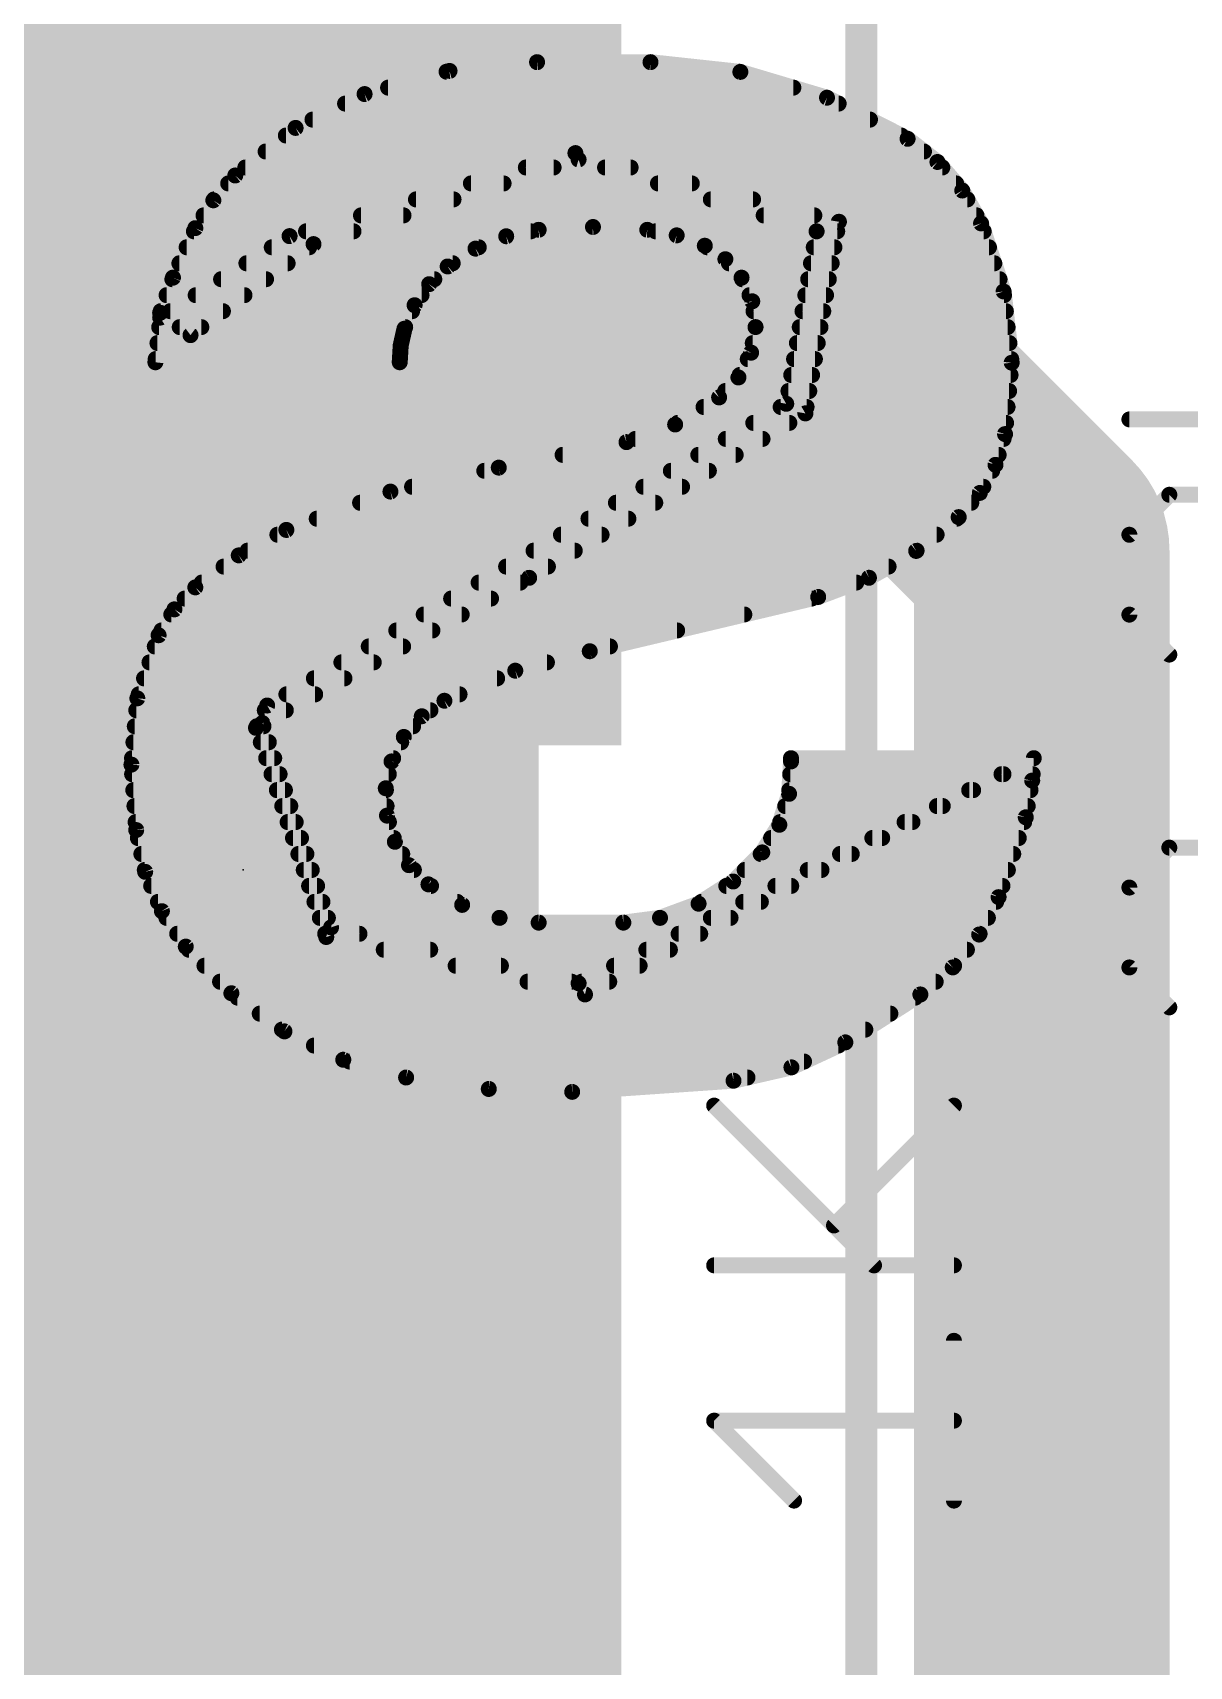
# Model space of a CAD drawing. Extents: x -19 to 88, y -11 to 23.
# Drawn here: x 18.715 to 20.555, y 17.783 to 20.382 of the extents above; entities that cross this region are included whole.
import ezdxf

# ---------------------------------------------------------------- set-up
doc = ezdxf.new("R2010")
doc.units = 0
for name, color, linetype in [('1', 12, 'CONTINUOUS'), ('21', 53, 'CONTINUOUS'), ('22', 53, 'CONTINUOUS'), ('23', 53, 'CONTINUOUS'), ('27', 253, 'CONTINUOUS'), ('29', 253, 'CONTINUOUS'), ('31', 253, 'CONTINUOUS'), ('35', 253, 'CONTINUOUS'), ('39', 12, 'CONTINUOUS'), ('51', 53, 'CONTINUOUS')]:
    doc.layers.add(name, color=color, linetype=linetype)

# ---------------------------------------------------------------- blocks, each defined once
blk = doc.blocks.new('RECT')
blk.add_solid([(-0.5, -0.5), (0.5, -0.5), (-0.5, 0.5), (0.5, 0.5)])

msp = doc.modelspace()

# ---------------------------------------------------------------- linework, layer by layer
at = {"layer": '1', "const_width": 0.4064}
for points in [[(19.05, 19.9), (19.05, 20.955)], [(19.05, 19.9), (19.978, 19.9)], [(19.978, 19.9), (20.32, 19.558)], [(20.32, 16.51), (20.32, 19.558)], [(16.51, 18.2), (19.05, 18.2)]]:
    msp.add_lwpolyline(points, dxfattribs=at)
at = {"layer": '1', "const_width": 0.2032}
for points in [[(19.05, 20.0016, 1), (19.05, 19.7984)], [(20.0498, 19.9718, 1), (19.9062, 19.8282)], [(19.978, 19.7984, 1), (19.978, 20.0016)], [(18.9484, 19.9, 1), (19.1516, 19.9)], [(20.4216, 19.558, 1), (20.2184, 19.558)], [(20.2482, 19.4862, 1), (20.3918, 19.6298)], [(19.05, 18.0984, 1), (19.05, 18.3016)]]:
    msp.add_lwpolyline(points, format="xyb", dxfattribs=at)
at = {"layer": '22', "const_width": 0.0254}
for points in [[(19.243, 20.2844), (19.3781, 20.3213)], [(19.3734, 20.32), (19.8381, 20.32)], [(19.3781, 20.3213), (19.5174, 20.3352)], [(19.5174, 20.3352), (19.6977, 20.3352)], [(19.6977, 20.3352), (19.8407, 20.3197)], [(19.8407, 20.3197), (19.9785, 20.2786)], [(19.2804, 20.2946), (19.925, 20.2946)], [(19.1333, 20.2306), (19.243, 20.2844)], [(19.212, 20.2692), (19.997, 20.2692)], [(19.9785, 20.2786), (20.1066, 20.2133)], [(19.1602, 20.2438), (20.0468, 20.2438)], [(19.0373, 20.1549), (19.1333, 20.2306)], [(19.1178, 20.2184), (20.0966, 20.2184)], [(20.1066, 20.2133), (20.1541, 20.1764)], [(19.0856, 20.193), (20.1327, 20.193)], [(19.1237, 20.0584), (19.5783, 20.1905)], [(19.5783, 20.1905), (19.9974, 20.0812)], [(19.0534, 20.1676), (19.5436, 20.1676)], [(19.5834, 20.1803), (19.1618, 20.0457)], [(19.4995, 20.1676), (19.6661, 20.1676)], [(19.9619, 20.066), (19.5834, 20.1803)], [(19.6255, 20.1676), (20.1618, 20.1676)], [(20.1541, 20.1764), (20.1936, 20.1309)], [(19.0024, 20.1154), (19.0373, 20.1549)], [(19.0261, 20.1422), (19.4641, 20.1422)], [(19.4121, 20.1422), (19.7635, 20.1422)], [(19.7096, 20.1422), (20.1838, 20.1422)], [(20.1936, 20.1309), (20.2235, 20.0787)], [(18.9738, 20.0711), (19.0024, 20.1154)], [(19.0037, 20.1168), (19.3845, 20.1168)], [(19.3247, 20.1168), (19.8609, 20.1168)], [(19.7937, 20.1168), (20.2017, 20.1168)], [(18.9869, 20.0914), (19.3049, 20.0914)], [(19.2373, 20.0914), (19.9583, 20.0914)], [(19.8778, 20.0914), (20.2162, 20.0914)], [(19.9974, 20.0812), (19.9441, 19.7764)], [(20.2235, 20.0787), (20.2593, 19.9704)], [(18.9179, 19.9288), (19.1237, 20.0584)], [(18.9382, 19.9923), (18.9738, 20.0711)], [(18.9715, 20.066), (19.2254, 20.066)], [(19.1499, 20.066), (19.5074, 20.066)], [(19.4683, 20.0582), (19.4194, 20.0385)], [(19.5199, 20.0685), (19.4683, 20.0582)], [(19.6062, 20.073), (19.5199, 20.0685)], [(19.6926, 20.0685), (19.6062, 20.073)], [(19.7394, 20.0596), (19.6926, 20.0685)], [(19.7058, 20.066), (19.9947, 20.066)], [(19.7841, 20.0431), (19.7394, 20.0596)], [(19.9136, 19.7917), (19.9619, 20.066)], [(19.9619, 20.066), (20.2277, 20.066)], [(18.96, 20.0406), (19.1549, 20.0406)], [(19.1618, 20.0457), (18.9662, 19.9009)], [(19.0954, 20.0406), (19.4246, 20.0406)], [(19.4194, 20.0385), (19.3751, 20.0101)], [(19.8168, 20.0218), (19.7841, 20.0431)], [(19.7879, 20.0406), (19.9903, 20.0406)], [(19.9574, 20.0406), (20.2361, 20.0406)], [(18.9485, 20.0152), (19.1206, 20.0152)], [(19.0551, 20.0152), (19.3831, 20.0152)], [(19.3751, 20.0101), (19.3457, 19.982)], [(19.8425, 19.9923), (19.8168, 20.0218)], [(19.8226, 20.0152), (19.9859, 20.0152)], [(19.953, 20.0152), (20.2445, 20.0152)], [(18.9179, 19.9365), (18.9382, 19.9923)], [(18.9373, 19.9898), (19.0863, 19.9898)], [(19.0148, 19.9898), (19.3539, 19.9898)], [(19.3457, 19.982), (19.3225, 19.9485)], [(19.8596, 19.9547), (19.8425, 19.9923)], [(19.8436, 19.9898), (19.9814, 19.9898)], [(19.9485, 19.9898), (20.2529, 19.9898)], [(18.9281, 19.9644), (19.052, 19.9644)], [(18.9744, 19.9644), (19.3336, 19.9644)], [(19.3225, 19.9485), (19.3065, 19.9111)], [(19.8552, 19.9644), (19.977, 19.9644)], [(19.8648, 19.9137), (19.8596, 19.9547)], [(19.944, 19.9644), (20.26, 19.9644)], [(20.2593, 19.9704), (20.2722, 19.857)], [(18.9103, 19.8577), (18.9179, 19.9288)], [(18.9662, 19.9009), (18.9179, 19.9365)], [(18.9188, 19.939), (19.0177, 19.939)], [(18.9341, 19.939), (19.3185, 19.939)], [(19.8616, 19.939), (19.9725, 19.939)], [(19.9395, 19.939), (20.2629, 19.939)], [(18.9163, 19.9136), (19.3076, 19.9136)], [(18.949, 19.9136), (18.9834, 19.9136)], [(19.3065, 19.9111), (19.3005, 19.8847)], [(19.8577, 19.873), (19.8648, 19.9137)], [(19.8648, 19.9136), (19.9681, 19.9136)], [(19.9351, 19.9136), (20.2657, 19.9136)], [(18.9136, 19.8882), (19.3013, 19.8882)], [(19.3005, 19.8847), (19.2989, 19.8577)], [(19.8376, 19.8336), (19.8577, 19.873)], [(19.8604, 19.8882), (19.9637, 19.8882)], [(19.9306, 19.8882), (20.2686, 19.8882)], [(19.2989, 19.8577), (18.9103, 19.8577)], [(18.9108, 19.8628), (19.2992, 19.8628)], [(19.8525, 19.8628), (19.9592, 19.8628)], [(19.9261, 19.8628), (20.2715, 19.8628)], [(20.2722, 19.857), (20.2616, 19.7434)], [(19.8069, 19.8018), (19.8376, 19.8336)], [(19.8395, 19.8374), (19.9548, 19.8374)], [(19.9216, 19.8374), (20.2704, 19.8374)], [(19.7369, 19.7587), (19.8069, 19.8018)], [(19.8167, 19.812), (19.9503, 19.812)], [(19.9172, 19.812), (20.268, 19.812)], [(19.0881, 19.3116), (19.9136, 19.7917)], [(19.9441, 19.7764), (19.5047, 19.5148)], [(19.7822, 19.7866), (19.9459, 19.7866)], [(19.9048, 19.7866), (20.2656, 19.7866)], [(19.6596, 19.7307), (19.7369, 19.7587)], [(19.741, 19.7612), (19.9186, 19.7612)], [(19.8612, 19.7612), (20.2633, 19.7612)], [(20.2616, 19.7434), (20.2465, 19.6945)], [(19.4564, 19.6901), (19.6596, 19.7307)], [(19.6737, 19.7358), (19.8759, 19.7358)], [(19.8175, 19.7358), (20.2592, 19.7358)], [(19.2841, 19.652), (19.4564, 19.6901)], [(19.558, 19.7104), (19.8332, 19.7104)], [(19.7738, 19.7104), (20.2514, 19.7104)], [(20.2465, 19.6945), (20.2215, 19.6498)], [(19.4334, 19.685), (19.7906, 19.685)], [(19.7301, 19.685), (20.2412, 19.685)], [(19.1186, 19.591), (19.2841, 19.652)], [(19.3186, 19.6596), (19.7479, 19.6596)], [(19.6865, 19.6596), (20.227, 19.6596)], [(20.2215, 19.6498), (20.1879, 19.6113)], [(19.2359, 19.6342), (19.7053, 19.6342)], [(19.6428, 19.6342), (20.2079, 19.6342)], [(20.1879, 19.6113), (20.1203, 19.5575)], [(19.0429, 19.5505), (19.1186, 19.591)], [(19.1669, 19.6088), (19.6626, 19.6088)], [(19.5991, 19.6088), (20.1848, 19.6088)], [(19.1044, 19.5834), (19.6199, 19.5834)], [(19.5554, 19.5834), (20.1528, 19.5834)], [(18.9738, 19.4996), (19.0429, 19.5505)], [(19.0187, 19.5326), (19.5346, 19.5326)], [(19.057, 19.558), (19.5773, 19.558)], [(19.4681, 19.5326), (20.0764, 19.5326)], [(19.5118, 19.558), (20.1209, 19.558)], [(20.1203, 19.5575), (20.0452, 19.5149)], [(18.9841, 19.5072), (19.4908, 19.5072)], [(19.5047, 19.5148), (19.0805, 19.2837)], [(19.4244, 19.5072), (20.0249, 19.5072)], [(20.0452, 19.5149), (19.9644, 19.4843)], [(18.9406, 19.4646), (18.9738, 19.4996)], [(18.9569, 19.4818), (19.4441, 19.4818)], [(19.3807, 19.4818), (19.9539, 19.4818)], [(19.9644, 19.4843), (19.6012, 19.398)], [(18.9154, 19.4234), (18.9406, 19.4646)], [(18.9356, 19.4564), (19.3975, 19.4564)], [(19.3371, 19.4564), (19.847, 19.4564)], [(18.92, 19.431), (19.3509, 19.431)], [(19.2934, 19.431), (19.7401, 19.431)], [(18.8816, 19.3231), (18.9154, 19.4234)], [(18.9094, 19.4056), (19.3043, 19.4056)], [(19.2497, 19.4056), (19.6332, 19.4056)], [(18.9009, 19.3802), (19.2576, 19.3802)], [(19.2061, 19.3802), (19.533, 19.3802)], [(19.6012, 19.398), (19.4827, 19.3671)], [(18.8923, 19.3548), (19.211, 19.3548)], [(19.1624, 19.3548), (19.4538, 19.3548)], [(19.4827, 19.3671), (19.37, 19.3192)], [(18.8838, 19.3294), (19.1644, 19.3294)], [(19.1187, 19.3294), (19.394, 19.3294)], [(18.8722, 19.2176), (18.8816, 19.3231)], [(18.8799, 19.304), (19.1178, 19.304)], [(19.0703, 19.2761), (19.0881, 19.3116)], [(19.0843, 19.304), (19.3478, 19.304)], [(19.37, 19.3192), (19.334, 19.2945)], [(18.8776, 19.2786), (19.0822, 19.2786)], [(19.1821, 18.9433), (19.0703, 19.2761)], [(19.0716, 19.2786), (19.3202, 19.2786)], [(19.0805, 19.2837), (19.1897, 18.9586)], [(19.334, 19.2945), (19.3054, 19.2616)], [(18.8754, 19.2532), (19.0907, 19.2532)], [(19.078, 19.2532), (19.3012, 19.2532)], [(19.3054, 19.2616), (19.2859, 19.2226)], [(18.8731, 19.2278), (19.0993, 19.2278)], [(19.0865, 19.2278), (19.2885, 19.2278)], [(19.2859, 19.2226), (19.2768, 19.18)], [(19.5834, 18.8697), (20.3073, 19.2278)], [(20.3073, 19.2278), (19.5936, 18.8519)], [(19.9182, 19.1711), (19.9212, 19.2227)], [(19.9212, 19.2227), (19.9212, 19.2278)], [(19.9212, 19.2278), (20.3073, 19.2278)], [(20.3073, 19.2278), (20.3048, 19.1922)], [(18.8798, 19.1135), (18.8722, 19.2176)], [(18.8733, 19.2024), (19.1078, 19.2024)], [(19.0951, 19.2024), (19.2815, 19.2024)], [(19.92, 19.2024), (20.2591, 19.2024)], [(20.256, 19.2024), (20.3055, 19.2024)], [(18.8752, 19.177), (19.1163, 19.177)], [(19.1036, 19.177), (19.2769, 19.177)], [(19.2768, 19.18), (19.2786, 19.1364)], [(19.9026, 19.1219), (19.9182, 19.1711)], [(19.9185, 19.177), (20.2109, 19.177)], [(20.2046, 19.177), (20.3021, 19.177)], [(20.3048, 19.1922), (20.2946, 19.1338)], [(18.877, 19.1516), (19.1249, 19.1516)], [(19.1121, 19.1516), (19.278, 19.1516)], [(19.912, 19.1516), (20.1626, 19.1516)], [(20.1533, 19.1516), (20.2977, 19.1516)], [(18.8789, 19.1262), (19.1334, 19.1262)], [(19.1207, 19.1262), (19.2817, 19.1262)], [(19.2786, 19.1364), (19.2912, 19.0948)], [(19.8755, 19.0779), (19.9026, 19.1219)], [(19.904, 19.1262), (20.1144, 19.1262)], [(20.1019, 19.1262), (20.292, 19.1262)], [(20.2946, 19.1338), (20.2514, 19.0068)], [(18.8941, 19.0471), (18.8798, 19.1135)], [(18.8825, 19.1008), (19.1419, 19.1008)], [(19.1292, 19.1008), (19.2894, 19.1008)], [(19.2912, 19.0948), (19.3137, 19.0576)], [(19.8896, 19.1008), (20.0662, 19.1008)], [(20.0506, 19.1008), (20.2834, 19.1008)], [(18.888, 19.0754), (19.1505, 19.0754)], [(19.1377, 19.0754), (19.3029, 19.0754)], [(19.8293, 19.0316), (19.8755, 19.0779)], [(19.873, 19.0754), (20.0179, 19.0754)], [(19.9992, 19.0754), (20.2747, 19.0754)], [(18.8935, 19.05), (19.159, 19.05)], [(18.9207, 18.9845), (18.8941, 19.0471)], [(19.1463, 19.05), (19.3214, 19.05)], [(19.3137, 19.0576), (19.3446, 19.0271)], [(19.8476, 19.05), (19.9697, 19.05)], [(19.9479, 19.05), (20.2661, 19.05)], [(18.9036, 19.0246), (19.1675, 19.0246)], [(19.1548, 19.0246), (19.3487, 19.0246)], [(19.3446, 19.0271), (19.3982, 18.9944)], [(19.7743, 18.9964), (19.8293, 19.0316)], [(19.8183, 19.0246), (19.9215, 19.0246)], [(19.8965, 19.0246), (20.2575, 19.0246)], [(18.9144, 18.9992), (19.1761, 18.9992)], [(19.1633, 18.9992), (19.3904, 18.9992)], [(19.3982, 18.9944), (19.4576, 18.9738)], [(19.7129, 18.9738), (19.7743, 18.9964)], [(19.7786, 18.9992), (19.8733, 18.9992)], [(19.8452, 18.9992), (20.2475, 18.9992)], [(20.2514, 19.0068), (20.2205, 18.9473)], [(18.9586, 18.9281), (18.9207, 18.9845)], [(18.9279, 18.9738), (19.1846, 18.9738)], [(19.1719, 18.9738), (19.4577, 18.9738)], [(19.4576, 18.9738), (19.5199, 18.9662)], [(19.5199, 18.9662), (19.6545, 18.9662)], [(19.6545, 18.9662), (19.7129, 18.9738)], [(19.7129, 18.9738), (19.825, 18.9738)], [(19.7938, 18.9738), (20.2343, 18.9738)], [(18.945, 18.9484), (19.2349, 18.9484)], [(19.1804, 18.9484), (19.7768, 18.9484)], [(19.5936, 18.8519), (19.1821, 18.9433)], [(19.1897, 18.9586), (19.5834, 18.8697)], [(19.7425, 18.9484), (20.2211, 18.9484)], [(20.2205, 18.9473), (20.1785, 18.8949)], [(19.0312, 18.8538), (18.9586, 18.9281)], [(18.9636, 18.923), (19.3474, 18.923)], [(19.2735, 18.923), (19.7286, 18.923)], [(19.6911, 18.923), (20.201, 18.923)], [(18.9884, 18.8976), (19.4598, 18.8976)], [(19.3879, 18.8976), (19.6804, 18.8976)], [(19.6398, 18.8976), (20.1806, 18.8976)], [(20.1785, 18.8949), (20.127, 18.8519)], [(19.0132, 18.8722), (19.5723, 18.8722)], [(19.5022, 18.8722), (19.6321, 18.8722)], [(19.5885, 18.8722), (20.1513, 18.8722)], [(19.1156, 18.7932), (19.0312, 18.8538)], [(19.0409, 18.8468), (20.119, 18.8468)], [(20.127, 18.8519), (20.0076, 18.7757)], [(19.0763, 18.8214), (20.0792, 18.8214)], [(19.1116, 18.796), (20.0394, 18.796)], [(19.2091, 18.748), (19.1156, 18.7932)], [(19.1624, 18.7706), (19.9966, 18.7706)], [(20.0076, 18.7757), (19.9219, 18.7359)], [(19.3091, 18.7198), (19.2091, 18.748)], [(19.2192, 18.7452), (19.9419, 18.7452)], [(19.9219, 18.7359), (19.8298, 18.7147)], [(19.4406, 18.7016), (19.3091, 18.7198)], [(19.3091, 18.7198), (19.8519, 18.7198)], [(19.5732, 18.6969), (19.4406, 18.7016)], [(19.8298, 18.7147), (19.5732, 18.6969)]]:
    msp.add_lwpolyline(points, dxfattribs=at)
at = {"layer": '22', "const_width": 0.0127}
for points in [[(19.3734, 20.3264, 1), (19.3734, 20.3136)], [(19.3774, 20.3276, 1), (19.3787, 20.315)], [(19.3798, 20.3151, 1), (19.3764, 20.3274)], [(19.5174, 20.3416, 1), (19.5174, 20.3288)], [(19.518, 20.3289, 1), (19.5168, 20.3415)], [(19.6984, 20.3415, 1), (19.697, 20.3289)], [(19.6977, 20.3288, 1), (19.6977, 20.3416)], [(19.8425, 20.3258, 1), (19.8389, 20.3136)], [(19.8381, 20.3136, 1), (19.8381, 20.3264)], [(19.84, 20.3134, 1), (19.8414, 20.326)], [(19.2804, 20.301, 1), (19.2804, 20.2883)], [(19.925, 20.2883, 1), (19.925, 20.301)], [(19.212, 20.2756, 1), (19.212, 20.2629)], [(19.2413, 20.2905, 1), (19.2447, 20.2783)], [(19.2458, 20.2787, 1), (19.2402, 20.2901)], [(19.9814, 20.2843, 1), (19.9756, 20.273)], [(19.9767, 20.2726, 1), (19.9803, 20.2847)], [(19.997, 20.2629, 1), (19.997, 20.2756)], [(19.1602, 20.2502, 1), (19.1602, 20.2374)], [(20.0468, 20.2374, 1), (20.0468, 20.2502)], [(19.1178, 20.2248, 1), (19.1178, 20.2121)], [(19.1305, 20.2363, 1), (19.1361, 20.2249)], [(19.1372, 20.2256, 1), (19.1293, 20.2356)], [(20.0966, 20.2121, 1), (20.0966, 20.2248)], [(20.1105, 20.2183, 1), (20.1027, 20.2083)], [(20.1037, 20.2076, 1), (20.1095, 20.219)], [(19.0856, 20.1994, 1), (19.0856, 20.1867)], [(19.5799, 20.1966, 1), (19.5767, 20.1844)], [(19.5801, 20.1844, 1), (19.5765, 20.1966)], [(20.1327, 20.1867, 1), (20.1327, 20.1994)], [(19.0534, 20.174, 1), (19.0534, 20.1612)], [(19.4995, 20.174, 1), (19.4995, 20.1612)], [(19.5436, 20.1612, 1), (19.5436, 20.174)], [(19.5852, 20.1864, 1), (19.5816, 20.1742)], [(19.5853, 20.1743, 1), (19.5815, 20.1863)], [(19.6255, 20.174, 1), (19.6255, 20.1612)], [(19.6661, 20.1612, 1), (19.6661, 20.174)], [(20.1589, 20.1805, 1), (20.1493, 20.1722)], [(20.1502, 20.1714, 1), (20.158, 20.1814)], [(20.1618, 20.1612, 1), (20.1618, 20.174)], [(19.0261, 20.1486, 1), (19.0261, 20.1359)], [(19.0334, 20.1599, 1), (19.0412, 20.1499)], [(19.0421, 20.1507, 1), (19.0325, 20.1591)], [(19.4121, 20.1486, 1), (19.4121, 20.1359)], [(19.4641, 20.1359, 1), (19.4641, 20.1486)], [(19.7096, 20.1486, 1), (19.7096, 20.1359)], [(19.7635, 20.1359, 1), (19.7635, 20.1486)], [(20.1838, 20.1359, 1), (20.1838, 20.1486)], [(20.1991, 20.1341, 1), (20.1881, 20.1278)], [(18.9977, 20.1196, 1), (19.0072, 20.1112)], [(19.0078, 20.1119, 1), (18.9971, 20.1188)], [(19.0037, 20.1232, 1), (19.0037, 20.1105)], [(19.3247, 20.1232, 1), (19.3247, 20.1105)], [(19.3845, 20.1105, 1), (19.3845, 20.1232)], [(19.7937, 20.1232, 1), (19.7937, 20.1105)], [(19.8609, 20.1105, 1), (19.8609, 20.1232)], [(20.1888, 20.1268, 1), (20.1984, 20.1351)], [(20.2017, 20.1105, 1), (20.2017, 20.1232)], [(18.9869, 20.0978, 1), (18.9869, 20.085)], [(19.2373, 20.0978, 1), (19.2373, 20.085)], [(19.3049, 20.085, 1), (19.3049, 20.0978)], [(19.8778, 20.0978, 1), (19.8778, 20.085)], [(19.9583, 20.085, 1), (19.9583, 20.0978)], [(20.0037, 20.0801, 1), (19.9911, 20.0823)], [(19.9958, 20.0751, 1), (19.999, 20.0873)], [(20.2162, 20.085, 1), (20.2162, 20.0978)], [(20.2295, 20.0807, 1), (20.2175, 20.0767)], [(18.9715, 20.0724, 1), (18.9715, 20.0597)], [(18.9685, 20.0745, 1), (18.9791, 20.0677)], [(18.9796, 20.0685, 1), (18.968, 20.0737)], [(19.1219, 20.0645, 1), (19.1255, 20.0523)], [(19.1271, 20.053, 1), (19.1203, 20.0638)], [(19.1499, 20.0724, 1), (19.1499, 20.0597)], [(19.2254, 20.0597, 1), (19.2254, 20.0724)], [(19.467, 20.0644, 1), (19.4695, 20.052)], [(19.4706, 20.0523, 1), (19.4659, 20.0641)], [(19.5074, 20.0597, 1), (19.5074, 20.0724)], [(19.5196, 20.0748, 1), (19.5202, 20.0622)], [(19.5211, 20.0623, 1), (19.5187, 20.0747)], [(19.6066, 20.0793, 1), (19.6059, 20.0666)], [(19.6066, 20.0666, 1), (19.6059, 20.0793)], [(19.6938, 20.0747, 1), (19.6914, 20.0623)], [(19.6923, 20.0622, 1), (19.6929, 20.0748)], [(19.7058, 20.0724, 1), (19.7058, 20.0597)], [(19.7416, 20.0656, 1), (19.7372, 20.0537)], [(19.7382, 20.0534, 1), (19.7406, 20.0659)], [(19.9682, 20.0649, 1), (19.9556, 20.0671)], [(19.9619, 20.0724, 1), (19.9619, 20.0597)], [(19.9601, 20.0599, 1), (19.9637, 20.0721)], [(19.9947, 20.0597, 1), (19.9947, 20.0724)], [(20.218, 20.0755, 1), (20.229, 20.0819)], [(20.2277, 20.0597, 1), (20.2277, 20.0724)], [(18.96, 20.047, 1), (18.96, 20.0343)], [(19.0954, 20.047, 1), (19.0954, 20.0343)], [(19.1549, 20.0343, 1), (19.1549, 20.047)], [(19.1599, 20.0517, 1), (19.1637, 20.0397)], [(19.1656, 20.0406, 1), (19.158, 20.0508)], [(19.4171, 20.0444, 1), (19.4218, 20.0326)], [(19.4229, 20.0332, 1), (19.416, 20.0439)], [(19.4246, 20.0343, 1), (19.4246, 20.047)], [(19.7876, 20.0484, 1), (19.7806, 20.0378)], [(19.7879, 20.047, 1), (19.7879, 20.0343)], [(19.7819, 20.0371, 1), (19.7863, 20.0491)], [(19.9574, 20.047, 1), (19.9574, 20.0343)], [(19.9903, 20.0343, 1), (19.9903, 20.047)], [(20.2361, 20.0343, 1), (20.2361, 20.047)], [(18.9485, 20.0216, 1), (18.9485, 20.0088)], [(19.0551, 20.0216, 1), (19.0551, 20.0088)], [(19.1206, 20.0088, 1), (19.1206, 20.0216)], [(19.3717, 20.0154, 1), (19.3785, 20.0048)], [(19.3795, 20.0055, 1), (19.3707, 20.0147)], [(19.3831, 20.0088, 1), (19.3831, 20.0216)], [(19.8216, 20.0259, 1), (19.8121, 20.0176)], [(19.8134, 20.0165, 1), (19.8203, 20.0271)], [(19.8226, 20.0216, 1), (19.8226, 20.0088)], [(19.953, 20.0216, 1), (19.953, 20.0088)], [(19.9859, 20.0088, 1), (19.9859, 20.0216)], [(20.2445, 20.0088, 1), (20.2445, 20.0216)], [(18.9373, 19.9962, 1), (18.9373, 19.9835)], [(18.9324, 19.9949, 1), (18.944, 19.9897)], [(18.9442, 19.9901, 1), (18.9322, 19.9945)], [(19.0148, 19.9962, 1), (19.0148, 19.9835)], [(19.0863, 19.9835, 1), (19.0863, 19.9962)], [(19.3413, 19.9865, 1), (19.3501, 19.9774)], [(19.3509, 19.9783, 1), (19.3405, 19.9856)], [(19.3539, 19.9835, 1), (19.3539, 19.9962)], [(19.8483, 19.9949, 1), (19.8367, 19.9897)], [(19.8436, 19.9962, 1), (19.8436, 19.9835)], [(19.8377, 19.9881, 1), (19.8473, 19.9965)], [(19.9485, 19.9962, 1), (19.9485, 19.9835)], [(19.9814, 19.9835, 1), (19.9814, 19.9962)], [(20.2529, 19.9835, 1), (20.2529, 19.9962)], [(18.9281, 19.9708, 1), (18.9281, 19.9581)], [(18.9744, 19.9708, 1), (18.9744, 19.9581)], [(19.052, 19.9581, 1), (19.052, 19.9708)], [(19.3284, 19.946, 1), (19.3167, 19.951)], [(19.3336, 19.9581, 1), (19.3336, 19.9708)], [(19.8552, 19.9708, 1), (19.8552, 19.9581)], [(19.8659, 19.9555, 1), (19.8533, 19.9539)], [(19.8538, 19.9521, 1), (19.8654, 19.9573)], [(19.944, 19.9708, 1), (19.944, 19.9581)], [(19.977, 19.9581, 1), (19.977, 19.9708)], [(20.2656, 19.9711, 1), (20.253, 19.9696)], [(20.2533, 19.9684, 1), (20.2653, 19.9724)], [(20.26, 19.9581, 1), (20.26, 19.9708)], [(18.9217, 19.9416, 1), (18.9141, 19.9314)], [(18.9119, 19.9387, 1), (18.9239, 19.9343)], [(18.9242, 19.9281, 1), (18.9116, 19.9295)], [(18.9145, 19.9342, 1), (18.9213, 19.9234)], [(18.9188, 19.9454, 1), (18.9188, 19.9326)], [(18.9341, 19.9454, 1), (18.9341, 19.9326)], [(19.0177, 19.9326, 1), (19.0177, 19.9454)], [(19.3173, 19.9521, 1), (19.3278, 19.9449)], [(19.3185, 19.9326, 1), (19.3185, 19.9454)], [(19.8616, 19.9454, 1), (19.8616, 19.9326)], [(19.9395, 19.9454, 1), (19.9395, 19.9326)], [(19.9725, 19.9326, 1), (19.9725, 19.9454)], [(20.2629, 19.9326, 1), (20.2629, 19.9454)], [(18.9163, 19.92, 1), (18.9163, 19.9073)], [(18.949, 19.92, 1), (18.949, 19.9073)], [(18.9624, 19.906, 1), (18.97, 19.8958)], [(18.9624, 19.8958, 1), (18.97, 19.906)], [(18.9834, 19.9073, 1), (18.9834, 19.92)], [(19.3007, 19.9136, 1), (19.3123, 19.9086)], [(19.3127, 19.9097, 1), (19.3003, 19.9125)], [(19.3076, 19.9073, 1), (19.3076, 19.92)], [(19.8648, 19.92, 1), (19.8648, 19.9073)], [(19.8585, 19.9129, 1), (19.8711, 19.9145)], [(19.8711, 19.9126, 1), (19.8586, 19.9148)], [(19.9351, 19.92, 1), (19.9351, 19.9073)], [(19.9681, 19.9073, 1), (19.9681, 19.92)], [(20.2657, 19.9073, 1), (20.2657, 19.92)], [(18.9136, 19.8946, 1), (18.9136, 19.8819)], [(19.3069, 19.8843, 1), (19.2942, 19.8851)], [(19.2943, 19.8861, 1), (19.3067, 19.8833)], [(19.3013, 19.8819, 1), (19.3013, 19.8946)], [(19.8634, 19.8701, 1), (19.852, 19.8759)], [(19.8604, 19.8946, 1), (19.8604, 19.8819)], [(19.9306, 19.8946, 1), (19.9306, 19.8819)], [(19.9637, 19.8819, 1), (19.9637, 19.8946)], [(20.2686, 19.8819, 1), (20.2686, 19.8946)], [(18.9103, 19.8641, 1), (18.9103, 19.8514)], [(18.904, 19.8584, 1), (18.9166, 19.857)], [(18.9108, 19.8692, 1), (18.9108, 19.8564)], [(19.2926, 19.8581, 1), (19.3052, 19.8573)], [(19.2989, 19.8514, 1), (19.2989, 19.8641)], [(19.2992, 19.8564, 1), (19.2992, 19.8692)], [(19.8525, 19.8692, 1), (19.8525, 19.8564)], [(19.8514, 19.8741, 1), (19.864, 19.8719)], [(19.9261, 19.8692, 1), (19.9261, 19.8564)], [(19.9592, 19.8564, 1), (19.9592, 19.8692)], [(20.2785, 19.8564, 1), (20.2659, 19.8576)], [(20.2659, 19.8563, 1), (20.2785, 19.8577)], [(20.2715, 19.8564, 1), (20.2715, 19.8692)], [(19.8319, 19.8365, 1), (19.8433, 19.8307)], [(19.8422, 19.8292, 1), (19.833, 19.838)], [(19.8395, 19.8438, 1), (19.8395, 19.8311)], [(19.9216, 19.8438, 1), (19.9216, 19.8311)], [(19.9548, 19.8311, 1), (19.9548, 19.8438)], [(20.2704, 19.8311, 1), (20.2704, 19.8438)], [(19.8023, 19.8062, 1), (19.8115, 19.7974)], [(19.8102, 19.7964, 1), (19.8036, 19.8072)], [(19.8167, 19.8184, 1), (19.8167, 19.8056)], [(19.9172, 19.8184, 1), (19.9172, 19.8056)], [(19.9503, 19.8056, 1), (19.9503, 19.8184)], [(20.268, 19.8056, 1), (20.268, 19.8184)], [(19.7822, 19.793, 1), (19.7822, 19.7802)], [(19.9048, 19.793, 1), (19.9048, 19.7802)], [(19.9073, 19.7928, 1), (19.9199, 19.7906)], [(19.9168, 19.7862, 1), (19.9104, 19.7972)], [(19.9378, 19.7775, 1), (19.9504, 19.7753)], [(19.9473, 19.7709, 1), (19.9409, 19.7819)], [(19.9459, 19.7802, 1), (19.9459, 19.793)], [(20.2656, 19.7802, 1), (20.2656, 19.793)], [(19.7336, 19.7641, 1), (19.7402, 19.7533)], [(19.741, 19.7676, 1), (19.741, 19.7549)], [(19.7391, 19.7527, 1), (19.7348, 19.7646)], [(19.8612, 19.7676, 1), (19.8612, 19.7549)], [(19.9186, 19.7549, 1), (19.9186, 19.7676)], [(20.2677, 19.7415, 1), (20.2555, 19.7453)], [(20.2633, 19.7549, 1), (20.2633, 19.7676)], [(19.6574, 19.7367, 1), (19.6618, 19.7247)], [(19.6608, 19.7245, 1), (19.6584, 19.7369)], [(19.6737, 19.7422, 1), (19.6737, 19.7294)], [(19.8175, 19.7422, 1), (19.8175, 19.7294)], [(19.8759, 19.7294, 1), (19.8759, 19.7422)], [(20.2553, 19.744, 1), (20.2679, 19.7428)], [(20.2592, 19.7294, 1), (20.2592, 19.7422)], [(19.4552, 19.6963, 1), (19.4576, 19.6839)], [(19.4578, 19.6839, 1), (19.455, 19.6963)], [(19.558, 19.7168, 1), (19.558, 19.704)], [(19.7738, 19.7168, 1), (19.7738, 19.704)], [(19.8332, 19.704, 1), (19.8332, 19.7168)], [(20.2404, 19.6964, 1), (20.2525, 19.6926)], [(20.252, 19.6914, 1), (20.2409, 19.6976)], [(20.2514, 19.704, 1), (20.2514, 19.7168)], [(19.4334, 19.6914, 1), (19.4334, 19.6787)], [(19.7301, 19.6914, 1), (19.7301, 19.6787)], [(19.7906, 19.6787, 1), (19.7906, 19.6914)], [(20.2412, 19.6787, 1), (20.2412, 19.6914)], [(19.2828, 19.6582, 1), (19.2855, 19.6458)], [(19.2863, 19.646, 1), (19.282, 19.6579)], [(19.3186, 19.666, 1), (19.3186, 19.6532)], [(19.6865, 19.666, 1), (19.6865, 19.6532)], [(19.7479, 19.6532, 1), (19.7479, 19.666)], [(20.216, 19.6529, 1), (20.2271, 19.6468)], [(20.2263, 19.6457, 1), (20.2168, 19.654)], [(20.227, 19.6532, 1), (20.227, 19.666)], [(19.2359, 19.6406, 1), (19.2359, 19.6278)], [(19.6428, 19.6406, 1), (19.6428, 19.6278)], [(19.7053, 19.6278, 1), (19.7053, 19.6406)], [(20.1919, 19.6063, 1), (20.1839, 19.6163)], [(20.2079, 19.6278, 1), (20.2079, 19.6406)], [(19.1164, 19.597, 1), (19.1208, 19.585)], [(19.1216, 19.5854, 1), (19.1156, 19.5966)], [(19.1669, 19.6152, 1), (19.1669, 19.6025)], [(19.5991, 19.6152, 1), (19.5991, 19.6025)], [(19.6626, 19.6025, 1), (19.6626, 19.6152)], [(20.1831, 19.6155, 1), (20.1927, 19.6071)], [(20.1848, 19.6025, 1), (20.1848, 19.6152)], [(19.1044, 19.5898, 1), (19.1044, 19.577)], [(19.5554, 19.5898, 1), (19.5554, 19.577)], [(19.6199, 19.577, 1), (19.6199, 19.5898)], [(20.1528, 19.577, 1), (20.1528, 19.5898)], [(19.0187, 19.539, 1), (19.0187, 19.5263)], [(19.0399, 19.5561, 1), (19.0459, 19.5449)], [(19.0467, 19.5454, 1), (19.0392, 19.5556)], [(19.057, 19.5644, 1), (19.057, 19.5516)], [(19.4681, 19.539, 1), (19.4681, 19.5263)], [(19.5118, 19.5644, 1), (19.5118, 19.5516)], [(19.5346, 19.5263, 1), (19.5346, 19.539)], [(19.5773, 19.5516, 1), (19.5773, 19.5644)], [(20.0764, 19.5263, 1), (20.0764, 19.539)], [(20.1163, 19.5625, 1), (20.1242, 19.5526)], [(20.1234, 19.552, 1), (20.1172, 19.5631)], [(20.1209, 19.5516, 1), (20.1209, 19.5644)], [(18.9841, 19.5136, 1), (18.9841, 19.5008)], [(19.4244, 19.5136, 1), (19.4244, 19.5008)], [(19.4908, 19.5008, 1), (19.4908, 19.5136)], [(19.5015, 19.5203, 1), (19.5079, 19.5093)], [(19.5077, 19.5092, 1), (19.5017, 19.5204)], [(20.0249, 19.5008, 1), (20.0249, 19.5136)], [(20.0421, 19.5204, 1), (20.0483, 19.5093)], [(20.0474, 19.5089, 1), (20.0429, 19.5208)], [(18.9569, 19.4882, 1), (18.9569, 19.4754)], [(18.97, 19.5047, 1), (18.9776, 19.4945)], [(18.9784, 19.4952, 1), (18.9692, 19.504)], [(19.3807, 19.4882, 1), (19.3807, 19.4754)], [(19.4441, 19.4754, 1), (19.4441, 19.4882)], [(19.9539, 19.4754, 1), (19.9539, 19.4882)], [(19.9622, 19.4902, 1), (19.9666, 19.4784)], [(19.9659, 19.4781, 1), (19.9629, 19.4905)], [(18.9356, 19.4628, 1), (18.9356, 19.4501)], [(18.936, 19.469, 1), (18.9452, 19.4602)], [(18.946, 19.4613, 1), (18.9351, 19.4679)], [(19.3371, 19.4628, 1), (19.3371, 19.4501)], [(19.3975, 19.4501, 1), (19.3975, 19.4628)], [(19.847, 19.4501, 1), (19.847, 19.4628)], [(18.92, 19.4374, 1), (18.92, 19.4246)], [(19.2934, 19.4374, 1), (19.2934, 19.4246)], [(19.3509, 19.4246, 1), (19.3509, 19.4374)], [(19.7401, 19.4246, 1), (19.7401, 19.4374)], [(18.9094, 19.412, 1), (18.9094, 19.3992)], [(18.91, 19.4267, 1), (18.9208, 19.4201)], [(18.9214, 19.4214, 1), (18.9094, 19.4254)], [(19.2497, 19.412, 1), (19.2497, 19.3992)], [(19.3043, 19.3992, 1), (19.3043, 19.412)], [(19.6332, 19.3992, 1), (19.6332, 19.412)], [(18.9009, 19.3866, 1), (18.9009, 19.3739)], [(19.2061, 19.3866, 1), (19.2061, 19.3739)], [(19.2576, 19.3739, 1), (19.2576, 19.3866)], [(19.533, 19.3739, 1), (19.533, 19.3866)], [(19.5997, 19.4042, 1), (19.6027, 19.3918)], [(19.6028, 19.3919, 1), (19.5996, 19.4041)], [(18.8923, 19.3612, 1), (18.8923, 19.3484)], [(19.1624, 19.3612, 1), (19.1624, 19.3484)], [(19.211, 19.3484, 1), (19.211, 19.3612)], [(19.4538, 19.3484, 1), (19.4538, 19.3612)], [(19.4811, 19.3732, 1), (19.4843, 19.3609)], [(19.4852, 19.3612, 1), (19.4802, 19.3729)], [(18.8838, 19.3358, 1), (18.8838, 19.323)], [(19.1187, 19.3358, 1), (19.1187, 19.323)], [(19.1644, 19.323, 1), (19.1644, 19.3358)], [(19.394, 19.323, 1), (19.394, 19.3358)], [(18.8799, 19.3104, 1), (18.8799, 19.2977)], [(18.8879, 19.3225, 1), (18.8753, 19.3236)], [(18.8756, 19.3251, 1), (18.8876, 19.321)], [(19.0843, 19.3104, 1), (19.0843, 19.2977)], [(19.0849, 19.3171, 1), (19.0913, 19.3061)], [(19.0938, 19.3088, 1), (19.0824, 19.3144)], [(19.1178, 19.2977, 1), (19.1178, 19.3104)], [(19.3478, 19.2977, 1), (19.3478, 19.3104)], [(19.3675, 19.325, 1), (19.3725, 19.3134)], [(19.3736, 19.314, 1), (19.3664, 19.3244)], [(18.8776, 19.285, 1), (18.8776, 19.2722)], [(19.0763, 19.2781, 1), (19.0643, 19.2741)], [(19.0716, 19.285, 1), (19.0716, 19.2722)], [(19.0865, 19.2857, 1), (19.0745, 19.2817)], [(19.0775, 19.2893, 1), (19.0835, 19.2781)], [(19.0822, 19.2722, 1), (19.0822, 19.285)], [(19.3202, 19.2722, 1), (19.3202, 19.285)], [(19.3304, 19.2998, 1), (19.3376, 19.2893)], [(19.3388, 19.2904, 1), (19.3292, 19.2987)], [(18.8754, 19.2596, 1), (18.8754, 19.2468)], [(19.0646, 19.2789, 1), (19.076, 19.2733)], [(19.078, 19.2596, 1), (19.078, 19.2468)], [(19.0907, 19.2468, 1), (19.0907, 19.2596)], [(19.3006, 19.2658, 1), (19.3102, 19.2575)], [(19.3111, 19.2588, 1), (19.2997, 19.2645)], [(19.3012, 19.2468, 1), (19.3012, 19.2596)], [(18.8731, 19.2342, 1), (18.8731, 19.2215)], [(19.0865, 19.2342, 1), (19.0865, 19.2215)], [(19.0993, 19.2215, 1), (19.0993, 19.2342)], [(19.2921, 19.2213, 1), (19.2797, 19.224)], [(19.2885, 19.2215, 1), (19.2885, 19.2342)], [(19.9212, 19.2342, 1), (19.9212, 19.2215)], [(19.9276, 19.2278, 1), (19.9149, 19.2278)], [(19.9275, 19.2223, 1), (19.9149, 19.2231)], [(20.3136, 19.2274, 1), (20.301, 19.2282)], [(20.3103, 19.2222, 1), (20.3043, 19.2334)], [(20.3101, 19.2221, 1), (20.3045, 19.2335)], [(20.3073, 19.2215, 1), (20.3073, 19.2342)], [(18.8785, 19.2181, 1), (18.8659, 19.2171)], [(18.8659, 19.2182, 1), (18.8785, 19.217)], [(18.8733, 19.2088, 1), (18.8733, 19.196)], [(19.0951, 19.2088, 1), (19.0951, 19.196)], [(19.1078, 19.196, 1), (19.1078, 19.2088)], [(19.2802, 19.2255, 1), (19.2916, 19.2198)], [(19.2815, 19.196, 1), (19.2815, 19.2088)], [(19.92, 19.2088, 1), (19.92, 19.196)], [(19.9149, 19.2227, 1), (19.9276, 19.2227)], [(20.256, 19.2088, 1), (20.256, 19.196)], [(20.2591, 19.196, 1), (20.2591, 19.2088)], [(20.3055, 19.196, 1), (20.3055, 19.2088)], [(18.8752, 19.1834, 1), (18.8752, 19.1706)], [(19.1036, 19.1834, 1), (19.1036, 19.1706)], [(19.1163, 19.1706, 1), (19.1163, 19.1834)], [(19.2831, 19.1802, 1), (19.2704, 19.1797)], [(19.2705, 19.1813, 1), (19.283, 19.1787)], [(19.2769, 19.1706, 1), (19.2769, 19.1834)], [(19.9242, 19.1692, 1), (19.9121, 19.173)], [(19.9185, 19.1834, 1), (19.9185, 19.1706)], [(20.2046, 19.1834, 1), (20.2046, 19.1706)], [(20.2109, 19.1706, 1), (20.2109, 19.1834)], [(20.3111, 19.1911, 1), (20.2985, 19.1933)], [(20.2985, 19.1926, 1), (20.3111, 19.1918)], [(20.3021, 19.1706, 1), (20.3021, 19.1834)], [(18.877, 19.158, 1), (18.877, 19.1453)], [(19.1121, 19.158, 1), (19.1121, 19.1453)], [(19.1249, 19.1453, 1), (19.1249, 19.158)], [(19.278, 19.1453, 1), (19.278, 19.158)], [(19.912, 19.158, 1), (19.912, 19.1453)], [(19.9118, 19.1715, 1), (19.9245, 19.1708)], [(20.1533, 19.158, 1), (20.1533, 19.1453)], [(20.1626, 19.1453, 1), (20.1626, 19.158)], [(20.2977, 19.1453, 1), (20.2977, 19.158)], [(18.8789, 19.1326, 1), (18.8789, 19.1198)], [(19.1207, 19.1326, 1), (19.1207, 19.1198)], [(19.1334, 19.1198, 1), (19.1334, 19.1326)], [(19.2847, 19.1382, 1), (19.2725, 19.1346)], [(19.2723, 19.1361, 1), (19.2849, 19.1367)], [(19.2817, 19.1198, 1), (19.2817, 19.1326)], [(19.8966, 19.1238, 1), (19.9087, 19.12)], [(19.908, 19.1185, 1), (19.8972, 19.1252)], [(19.904, 19.1326, 1), (19.904, 19.1198)], [(20.1019, 19.1326, 1), (20.1019, 19.1198)], [(20.1144, 19.1198, 1), (20.1144, 19.1326)], [(20.2883, 19.1349, 1), (20.3009, 19.1327)], [(20.3006, 19.1318, 1), (20.2886, 19.1358)], [(20.292, 19.1198, 1), (20.292, 19.1326)], [(18.886, 19.1148, 1), (18.8736, 19.1122)], [(18.8735, 19.113, 1), (18.8861, 19.114)], [(18.8825, 19.1072, 1), (18.8825, 19.0944)], [(19.1292, 19.1072, 1), (19.1292, 19.0944)], [(19.1419, 19.0944, 1), (19.1419, 19.1072)], [(19.2966, 19.0981, 1), (19.2858, 19.0915)], [(19.2894, 19.0944, 1), (19.2894, 19.1072)], [(19.8896, 19.1072, 1), (19.8896, 19.0944)], [(20.0506, 19.1072, 1), (20.0506, 19.0944)], [(20.0662, 19.0944, 1), (20.0662, 19.1072)], [(20.2834, 19.0944, 1), (20.2834, 19.1072)], [(18.888, 19.0818, 1), (18.888, 19.0691)], [(19.1377, 19.0818, 1), (19.1377, 19.0691)], [(19.1505, 19.0691, 1), (19.1505, 19.0818)], [(19.2851, 19.093, 1), (19.2973, 19.0967)], [(19.3029, 19.0691, 1), (19.3029, 19.0818)], [(19.873, 19.0818, 1), (19.873, 19.0691)], [(19.8701, 19.0812, 1), (19.8809, 19.0746)], [(19.88, 19.0734, 1), (19.871, 19.0824)], [(19.9992, 19.0818, 1), (19.9992, 19.0691)], [(20.0179, 19.0691, 1), (20.0179, 19.0818)], [(20.2747, 19.0691, 1), (20.2747, 19.0818)], [(18.8935, 19.0564, 1), (18.8935, 19.0436)], [(18.8999, 19.0495, 1), (18.8882, 19.0446)], [(18.8879, 19.0457, 1), (18.9003, 19.0484)], [(19.1463, 19.0564, 1), (19.1463, 19.0436)], [(19.159, 19.0436, 1), (19.159, 19.0564)], [(19.3181, 19.0621, 1), (19.3092, 19.0531)], [(19.3082, 19.0543, 1), (19.3191, 19.0609)], [(19.3214, 19.0436, 1), (19.3214, 19.0564)], [(19.8476, 19.0564, 1), (19.8476, 19.0436)], [(19.9479, 19.0564, 1), (19.9479, 19.0436)], [(19.9697, 19.0436, 1), (19.9697, 19.0564)], [(20.2661, 19.0436, 1), (20.2661, 19.0564)], [(18.9036, 19.031, 1), (18.9036, 19.0182)], [(19.1548, 19.031, 1), (19.1548, 19.0182)], [(19.1675, 19.0182, 1), (19.1675, 19.031)], [(19.3479, 19.0325, 1), (19.3413, 19.0217)], [(19.3401, 19.0226, 1), (19.3491, 19.0316)], [(19.3487, 19.0182, 1), (19.3487, 19.031)], [(19.8183, 19.031, 1), (19.8183, 19.0182)], [(19.8248, 19.0361, 1), (19.8338, 19.0272)], [(19.8327, 19.0263, 1), (19.8259, 19.037)], [(19.8965, 19.031, 1), (19.8965, 19.0182)], [(19.9215, 19.0182, 1), (19.9215, 19.031)], [(20.2575, 19.0182, 1), (20.2575, 19.031)], [(18.9144, 19.0056, 1), (18.9144, 18.9929)], [(19.1633, 19.0056, 1), (19.1633, 18.9929)], [(19.1761, 18.9929, 1), (19.1761, 19.0056)], [(19.3904, 18.9929, 1), (19.3904, 19.0056)], [(19.4003, 19.0004, 1), (19.3962, 18.9884)], [(19.3949, 18.989, 1), (19.4015, 18.9999)], [(19.7708, 19.0017, 1), (19.7777, 18.991)], [(19.7764, 18.9904, 1), (19.7721, 19.0023)], [(19.7786, 19.0056, 1), (19.7786, 18.9929)], [(19.8452, 19.0056, 1), (19.8452, 18.9929)], [(19.8733, 18.9929, 1), (19.8733, 19.0056)], [(20.2454, 19.0088, 1), (20.2574, 19.0048)], [(20.257, 19.0039, 1), (20.2458, 19.0097)], [(20.2475, 18.9929, 1), (20.2475, 19.0056)], [(18.9259, 18.988, 1), (18.9154, 18.981)], [(18.9148, 18.982, 1), (18.9265, 18.987)], [(18.9279, 18.9802, 1), (18.9279, 18.9674)], [(19.1719, 18.9802, 1), (19.1719, 18.9674)], [(19.1846, 18.9674, 1), (19.1846, 18.9802)], [(19.4583, 18.9801, 1), (19.4568, 18.9675)], [(19.4555, 18.9678, 1), (19.4596, 18.9798)], [(19.4577, 18.9674, 1), (19.4577, 18.9802)], [(19.5199, 18.9726, 1), (19.5199, 18.9598)], [(19.5191, 18.9599, 1), (19.5207, 18.9725)], [(19.6537, 18.9725, 1), (19.6553, 18.9599)], [(19.6545, 18.9598, 1), (19.6545, 18.9726)], [(19.7129, 18.9802, 1), (19.7129, 18.9674)], [(19.7107, 18.9798, 1), (19.7151, 18.9678)], [(19.7137, 18.9675, 1), (19.7121, 18.9801)], [(19.7938, 18.9802, 1), (19.7938, 18.9674)], [(19.825, 18.9674, 1), (19.825, 18.9802)], [(20.2343, 18.9674, 1), (20.2343, 18.9802)], [(18.945, 18.9548, 1), (18.945, 18.942)], [(19.1804, 18.9548, 1), (19.1804, 18.942)], [(19.1835, 18.9495, 1), (19.1807, 18.9371)], [(19.1761, 18.9413, 1), (19.1881, 18.9453)], [(19.1911, 18.9648, 1), (19.1883, 18.9524)], [(19.1837, 18.9566, 1), (19.1957, 18.9606)], [(19.2349, 18.942, 1), (19.2349, 18.9548)], [(19.7425, 18.9548, 1), (19.7425, 18.942)], [(19.7768, 18.942, 1), (19.7768, 18.9548)], [(20.2148, 18.9502, 1), (20.2261, 18.9443)], [(20.2254, 18.9433, 1), (20.2155, 18.9512)], [(20.2211, 18.942, 1), (20.2211, 18.9548)], [(18.9631, 18.9325, 1), (18.9541, 18.9237)], [(18.9533, 18.9246, 1), (18.9639, 18.9316)], [(18.9636, 18.9294, 1), (18.9636, 18.9167)], [(19.2735, 18.9294, 1), (19.2735, 18.9167)], [(19.3474, 18.9167, 1), (19.3474, 18.9294)], [(19.6911, 18.9294, 1), (19.6911, 18.9167)], [(19.7286, 18.9167, 1), (19.7286, 18.9294)], [(20.201, 18.9167, 1), (20.201, 18.9294)], [(18.9884, 18.904, 1), (18.9884, 18.8912)], [(19.3879, 18.904, 1), (19.3879, 18.8912)], [(19.4598, 18.8912, 1), (19.4598, 18.904)], [(19.6398, 18.904, 1), (19.6398, 18.8912)], [(19.6804, 18.8912, 1), (19.6804, 18.904)], [(20.1735, 18.8989, 1), (20.1834, 18.891)], [(20.1825, 18.8901, 1), (20.1744, 18.8998)], [(20.1806, 18.8912, 1), (20.1806, 18.904)], [(19.0132, 18.8786, 1), (19.0132, 18.8658)], [(19.5022, 18.8786, 1), (19.5022, 18.8658)], [(19.5723, 18.8658, 1), (19.5723, 18.8786)], [(19.5806, 18.8754, 1), (19.5862, 18.864)], [(19.582, 18.8635, 1), (19.5848, 18.8759)], [(19.5885, 18.8786, 1), (19.5885, 18.8658)], [(19.6321, 18.8658, 1), (19.6321, 18.8786)], [(20.1513, 18.8658, 1), (20.1513, 18.8786)], [(19.0349, 18.859, 1), (19.0275, 18.8486)], [(19.0267, 18.8494, 1), (19.0357, 18.8582)], [(19.0409, 18.8532, 1), (19.0409, 18.8405)], [(19.5906, 18.8575, 1), (19.5966, 18.8463)], [(19.5922, 18.8457, 1), (19.595, 18.8581)], [(20.119, 18.8405, 1), (20.119, 18.8532)], [(20.1229, 18.8568, 1), (20.1311, 18.847)], [(20.1304, 18.8465, 1), (20.1236, 18.8573)], [(19.0763, 18.8278, 1), (19.0763, 18.815)], [(20.0792, 18.815, 1), (20.0792, 18.8278)], [(19.1116, 18.8024, 1), (19.1116, 18.7896)], [(19.1183, 18.7989, 1), (19.1128, 18.7874)], [(19.1119, 18.788, 1), (19.1193, 18.7983)], [(20.0394, 18.7896, 1), (20.0394, 18.8024)], [(19.1624, 18.777, 1), (19.1624, 18.7643)], [(19.9966, 18.7643, 1), (19.9966, 18.777)], [(20.0042, 18.7811, 1), (20.011, 18.7703)], [(20.0103, 18.7699, 1), (20.0049, 18.7815)], [(19.2109, 18.7542, 1), (19.2074, 18.7419)], [(19.2064, 18.7423, 1), (19.2119, 18.7538)], [(19.2192, 18.7516, 1), (19.2192, 18.7388)], [(19.9192, 18.7417, 1), (19.9246, 18.7302)], [(19.9233, 18.7297, 1), (19.9205, 18.7421)], [(19.9419, 18.7388, 1), (19.9419, 18.7516)], [(19.31, 18.7261, 1), (19.3082, 18.7135)], [(19.3091, 18.7262, 1), (19.3091, 18.7134)], [(19.3074, 18.7137, 1), (19.3108, 18.7259)], [(19.4408, 18.7079, 1), (19.4403, 18.6952)], [(19.4397, 18.6953, 1), (19.4414, 18.7079)], [(19.8284, 18.7209, 1), (19.8312, 18.7085)], [(19.8302, 18.7084, 1), (19.8294, 18.721)], [(19.8519, 18.7134, 1), (19.8519, 18.7262)], [(19.5728, 18.7032, 1), (19.5736, 18.6906)], [(19.573, 18.6906, 1), (19.5734, 18.7032)]]:
    msp.add_lwpolyline(points, format="xyb", dxfattribs=at)
at = {"layer": '23'}
msp.add_point((19.05, 19.05), dxfattribs=at)
at = {"layer": '27', "const_width": 0.0254}
for points in [[(20.8407, 19.7669), (20.4594, 19.7669)], [(20.4594, 19.5833), (20.5229, 19.6469)], [(20.5229, 19.6469), (20.5865, 19.6469)], [(20.4594, 19.4562), (20.4594, 19.5833)], [(20.5229, 19.3926), (20.4594, 19.4562)], [(20.4594, 19.022), (20.5229, 19.0856)], [(20.5229, 19.0856), (20.5865, 19.0856)], [(20.4594, 18.8949), (20.4594, 19.022)], [(20.5229, 18.8313), (20.4594, 18.8949)], [(20.0532, 18.4209), (19.799, 18.6751)], [(19.9896, 18.4845), (20.1803, 18.6751)], [(19.799, 18.4209), (20.1803, 18.4209)], [(20.1803, 18.0467), (20.1803, 18.3009)], [(19.9261, 18.0467), (19.799, 18.1738)], [(19.799, 18.1738), (20.1803, 18.1738)]]:
    msp.add_lwpolyline(points, dxfattribs=at)
at = {"layer": '27', "const_width": 0.0127}
for points in [[(20.4594, 19.7732, 1), (20.4594, 19.7605)], [(20.5229, 19.6532, 1), (20.5229, 19.6405)], [(20.5274, 19.6424, 1), (20.5184, 19.6514)], [(20.4657, 19.5833, 1), (20.453, 19.5833)], [(20.4549, 19.5878, 1), (20.4639, 19.5788)], [(20.4639, 19.4607, 1), (20.4549, 19.4517)], [(20.453, 19.4562, 1), (20.4657, 19.4562)], [(20.5184, 19.3882, 1), (20.5274, 19.3971)], [(20.5229, 19.0919, 1), (20.5229, 19.0792)], [(20.5274, 19.0811, 1), (20.5184, 19.09)], [(20.4657, 19.022, 1), (20.453, 19.022)], [(20.4549, 19.0265, 1), (20.4639, 19.0175)], [(20.4639, 18.8994, 1), (20.4549, 18.8904)], [(20.453, 18.8949, 1), (20.4657, 18.8949)], [(20.5184, 18.8269, 1), (20.5274, 18.8358)], [(19.8035, 18.6796, 1), (19.7945, 18.6706)], [(20.1848, 18.6706, 1), (20.1758, 18.6796)], [(19.9851, 18.4889, 1), (19.9941, 18.48)], [(19.799, 18.4273, 1), (19.799, 18.4146)], [(20.0487, 18.4164, 1), (20.0577, 18.4254)], [(20.1803, 18.4146, 1), (20.1803, 18.4273)], [(20.1867, 18.3009, 1), (20.174, 18.3009)], [(19.799, 18.1802, 1), (19.799, 18.1675)], [(19.8035, 18.1783, 1), (19.7945, 18.1693)], [(20.1803, 18.1675, 1), (20.1803, 18.1802)], [(19.9216, 18.0422, 1), (19.9306, 18.0512)], [(20.174, 18.0467, 1), (20.1867, 18.0467)]]:
    msp.add_lwpolyline(points, format="xyb", dxfattribs=at)
at = {"layer": '39', "const_width": 0.0508}
msp.add_lwpolyline([(20.033, 20.523), (20.033, 17.577)], dxfattribs=at)
at = {"layer": '51', "const_width": 0.1016}
msp.add_lwpolyline([(19.469, 18.694), (19.469, 19.406)], dxfattribs=at)
at = {"layer": '51', "const_width": 0.0508}
for points in [[(19.4944, 19.406, 1), (19.4436, 19.406)], [(19.4436, 18.694, 1), (19.4944, 18.694)]]:
    msp.add_lwpolyline(points, format="xyb", dxfattribs=at)

# ---------------------------------------------------------------- block references
at = {"layer": '1', "xscale": 1.1, "rotation": 90}
for p in [(19.05, 19.9), (19.05, 18.2)]:
    msp.add_blockref('RECT', p, dxfattribs=at)
at = {"layer": '21', "xscale": 0.4572, "yscale": 0.762, "rotation": 90}
msp.add_blockref('RECT', (19.05, 19.05), dxfattribs=at)
at = {"layer": '29', "xscale": 1.3032, "yscale": 1.2032, "rotation": 90}
for p in [(19.05, 19.9), (19.05, 18.2)]:
    msp.add_blockref('RECT', p, dxfattribs=at)
at = {"layer": '31', "xscale": 1.1, "rotation": 90}
for p in [(19.05, 19.9), (19.05, 18.2)]:
    msp.add_blockref('RECT', p, dxfattribs=at)
at = {"layer": '35', "xscale": 0.3998, "yscale": 0.6, "rotation": 90}
msp.add_blockref('RECT', (19.05, 19.05), dxfattribs=at)
at = {"layer": '51', "xscale": 0.5001, "yscale": 0.95, "rotation": 90}
for p in [(19.0449, 19.6303), (19.0449, 18.4619)]:
    msp.add_blockref('RECT', p, dxfattribs=at)

doc.saveas('drawing.dxf')
